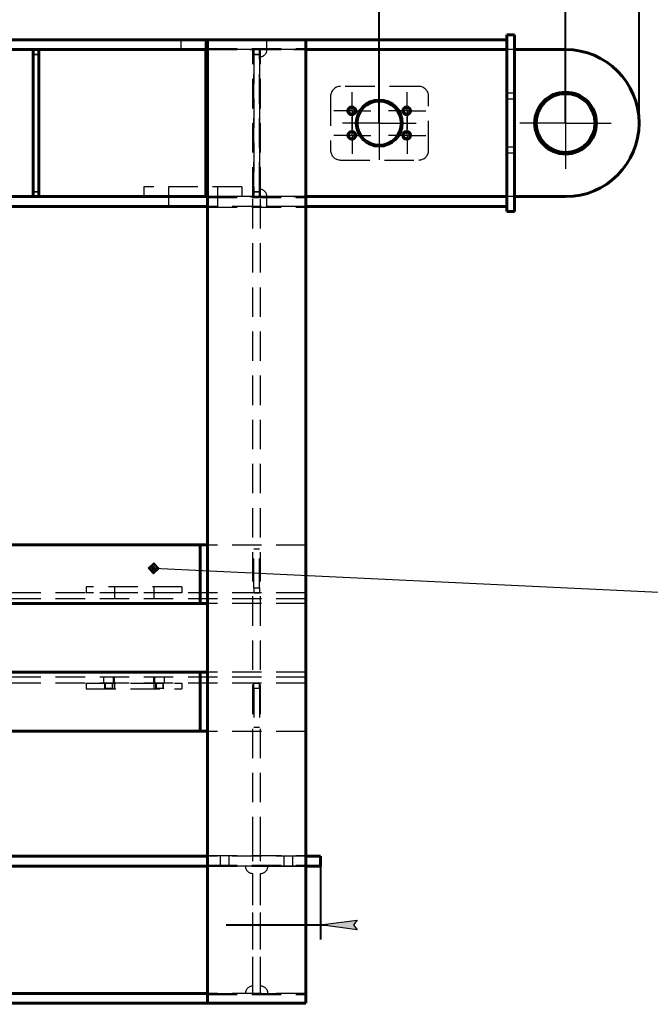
# Model space of a CAD drawing. Header units: millimetres. Extents: x 0 to 841, y 0 to 594.
# Drawn here: x 189.8 to 275.5, y 391.7 to 525.4 of the extents above; entities that cross this region are included whole.
import ezdxf

# ---------------------------------------------------------------- set-up
doc = ezdxf.new("R2010")
doc.units = ezdxf.units.MM
for name, pattern in [('K5LT_AXLED', [12, 7.5, -1.5, 1.5, -1.5]), ('K5LT_BASIC', [0]), ('K5LT_DASHED', [6, 4, -2]), ('K5LT_THIN', [0])]:
    doc.linetypes.add(name, pattern=pattern)
doc.layers.add('Системный слой', color=7, linetype='Continuous')
doc.styles.add('KDIMTEXTSTYLE', font='GOST_AU.SHX', dxfattribs={"width": 0.96, "oblique": 15, "height": 5})
doc.dimstyles.new('KDIMSTYLE (0.07)', dxfattribs={"dimtxt": 5, "dimasz": 1, "dimexe": 2, "dimexo": 0.0625, "dimgap": 1, "dimtad": 1, "dimlfac": 15, "dimtxsty": 'KDIMTEXTSTYLE', "dimsah": 1, "dimcen": 0.09, "dimdle": 1, "dimadec": 0, "dimazin": 0, "dimtfac": 0.667, "dimtmove": 0, "dimatfit": 3, "dimfxl": 1, "dimtvp": 1, "dimtolj": 1, "dimtzin": 0, "dimarcsym": 0})

# ---------------------------------------------------------------- blocks, each defined once
blk = doc.blocks.new('U41')
at = {"layer": 'Системный слой', "color": 150, "linetype": 'K5LT_BASIC', "lineweight": 40, "true_color": 0x0080ff}
for p, q in [((215.31, 521.32), (141.98, 521.32)), ((255.98, 521.32), (228.65, 521.32))]:
    blk.add_line(p, q, dxfattribs=at)
at = {"layer": 'Системный слой', "color": 7, "linetype": 'K5LT_DASHED', "lineweight": 18}
blk.add_line((228.65, 521.32), (215.31, 521.32), dxfattribs=at)
blk = doc.blocks.new('U42')
at = {"layer": 'Системный слой', "color": 150, "linetype": 'K5LT_BASIC', "lineweight": 40, "true_color": 0x0080ff}
for p, q in [((215.31, 522.65), (141.98, 522.65)), ((255.98, 522.65), (228.65, 522.65))]:
    blk.add_line(p, q, dxfattribs=at)
at = {"layer": 'Системный слой', "color": 7, "linetype": 'K5LT_DASHED', "lineweight": 18}
blk.add_line((228.65, 522.65), (215.31, 522.65), dxfattribs=at)
blk = doc.blocks.new('U43')
at = {"layer": 'Системный слой', "color": 7, "linetype": 'K5LT_DASHED', "lineweight": 18}
for p, q in [((141.98, 392.99), (128.65, 392.99)), ((228.65, 392.99), (215.31, 392.99))]:
    blk.add_line(p, q, dxfattribs=at)
at = {"layer": 'Системный слой', "color": 150, "linetype": 'K5LT_BASIC', "lineweight": 40, "true_color": 0x0080ff}
blk.add_line((215.31, 392.99), (141.98, 392.99), dxfattribs=at)
blk = doc.blocks.new('U44')
at = {"layer": 'Системный слой', "color": 150, "linetype": 'K5LT_BASIC', "lineweight": 40, "true_color": 0x0080ff}
for p, q in [((215.31, 499.99), (141.98, 499.99)), ((255.98, 499.99), (228.65, 499.99))]:
    blk.add_line(p, q, dxfattribs=at)
at = {"layer": 'Системный слой', "color": 7, "linetype": 'K5LT_DASHED', "lineweight": 18}
blk.add_line((228.65, 499.99), (215.31, 499.99), dxfattribs=at)
blk = doc.blocks.new('U45')
at = {"layer": 'Системный слой', "color": 150, "linetype": 'K5LT_BASIC', "lineweight": 40, "true_color": 0x0080ff}
for p, q in [((215.31, 501.32), (141.98, 501.32)), ((255.98, 501.32), (228.65, 501.32))]:
    blk.add_line(p, q, dxfattribs=at)
at = {"layer": 'Системный слой', "color": 7, "linetype": 'K5LT_DASHED', "lineweight": 18}
blk.add_line((228.65, 501.32), (215.31, 501.32), dxfattribs=at)
blk = doc.blocks.new('U47')
at = {"layer": 'Системный слой', "color": 7, "linetype": 'K5LT_DASHED', "lineweight": 18}
for p, q in [((141.98, 410.32), (136.85, 410.32)), ((220.45, 410.32), (215.31, 410.32))]:
    blk.add_line(p, q, dxfattribs=at)
at = {"layer": 'Системный слой', "color": 150, "linetype": 'K5LT_BASIC', "lineweight": 40, "true_color": 0x0080ff}
blk.add_line((215.31, 410.32), (141.98, 410.32), dxfattribs=at)
blk = doc.blocks.new('U48')
at = {"layer": 'Системный слой', "color": 150, "linetype": 'K5LT_BASIC', "lineweight": 40, "true_color": 0x0080ff}
for p, q in [((128.65, 411.65), (126.65, 411.65)), ((215.31, 411.65), (141.98, 411.65)), ((230.65, 411.65), (228.65, 411.65))]:
    blk.add_line(p, q, dxfattribs=at)
at = {"layer": 'Системный слой', "color": 7, "linetype": 'K5LT_DASHED', "lineweight": 18}
for p, q in [((141.98, 411.65), (128.65, 411.65)), ((228.65, 411.65), (215.31, 411.65))]:
    blk.add_line(p, q, dxfattribs=at)
blk = doc.blocks.new('U49')
at = {"layer": 'Системный слой', "color": 150, "linetype": 'K5LT_BASIC', "lineweight": 40, "true_color": 0x0080ff}
for p, q in [((128.65, 410.32), (126.65, 410.32)), ((215.31, 410.32), (141.98, 410.32)), ((230.65, 410.32), (228.65, 410.32))]:
    blk.add_line(p, q, dxfattribs=at)
at = {"layer": 'Системный слой', "color": 7, "linetype": 'K5LT_DASHED', "lineweight": 18}
for p, q in [((141.98, 410.32), (128.65, 410.32)), ((228.65, 410.32), (215.31, 410.32))]:
    blk.add_line(p, q, dxfattribs=at)
blk = doc.blocks.new('U50')
at = {"layer": 'Системный слой', "color": 7, "linetype": 'K5LT_DASHED', "lineweight": 18}
blk.add_line((215.05, 521.32), (257.05, 521.32), dxfattribs=at)
at = {"layer": 'Системный слой', "color": 150, "linetype": 'K5LT_BASIC', "lineweight": 40, "true_color": 0x0080ff}
blk.add_line((257.05, 521.32), (263.98, 521.32), dxfattribs=at)
blk = doc.blocks.new('U51')
at = {"layer": 'Системный слой', "color": 7, "linetype": 'K5LT_DASHED', "lineweight": 18}
blk.add_line((215.05, 501.32), (257.05, 501.32), dxfattribs=at)
at = {"layer": 'Системный слой', "color": 150, "linetype": 'K5LT_BASIC', "lineweight": 40, "true_color": 0x0080ff}
blk.add_line((257.05, 501.32), (263.98, 501.32), dxfattribs=at)
blk = doc.blocks.new('U53')
at = {"layer": 'Системный слой', "color": 7, "linetype": 'K5LT_DASHED', "lineweight": 18}
for start, end in [(89.9991, 180), (180, 270.0009)]:
    blk.add_arc((263.98, 511.32), 4, start, end, dxfattribs=at)
at = {"layer": 'Системный слой', "color": 150, "linetype": 'K5LT_BASIC', "lineweight": 40, "true_color": 0x0080ff}
blk.add_arc((263.98, 511.32), 4, 270.0009, 89.9991, dxfattribs=at)
blk = doc.blocks.new('U54')
at = {"layer": 'Системный слой', "color": 150, "linetype": 'K5LT_BASIC', "lineweight": 40, "true_color": 0x0080ff}
for p, q in [((255.98, 523.32), (255.98, 522.65)), ((255.98, 521.32), (255.98, 501.32)), ((255.98, 499.99), (255.98, 499.32))]:
    blk.add_line(p, q, dxfattribs=at)
at = {"layer": 'Системный слой', "color": 7, "linetype": 'K5LT_DASHED', "lineweight": 18}
for p, q in [((255.98, 522.65), (255.98, 521.32)), ((255.98, 501.32), (255.98, 499.99))]:
    blk.add_line(p, q, dxfattribs=at)
blk = doc.blocks.new('U55')
at = {"layer": 'Системный слой', "color": 30, "linetype": 'K5LT_AXLED', "lineweight": 18, "true_color": 0xff8000}
for q in [(238.65, 516.32), (233.65, 511.32), (243.65, 511.32), (238.65, 506.32)]:
    blk.add_line((238.65, 511.32), q, dxfattribs=at)
blk = doc.blocks.new('KDIMARROW_01')
at = {"layer": 'Системный слой'}
blk.add_hatch(color=0, dxfattribs=at).paths.add_polyline_path([(-5, -0.66), (0, 0), (-5, 0.66), (-4.5, 0)])
at = {"layer": 'Системный слой', "color": 0, "linetype": 'K5LT_THIN', "lineweight": 18}
for p, q in [((-4.5, 0), (-5, 0.66)), ((-5, 0.66), (0, 0)), ((0, 0), (-5, -0.66)), ((-5, -0.66), (-4.5, 0)), ((0, 0), (-1, 0))]:
    blk.add_line(p, q, dxfattribs=at)
blk = doc.blocks.new('U71')
at = {"layer": 'Системный слой', "color": 30, "linetype": 'K5LT_AXLED', "lineweight": 18, "true_color": 0xff8000}
for q in [(242.45, 515.52), (239.92, 512.99), (242.45, 510.46), (244.97, 512.99)]:
    blk.add_line((242.45, 512.99), q, dxfattribs=at)
blk = doc.blocks.new('U72')
at = {"layer": 'Системный слой', "color": 30, "linetype": 'K5LT_AXLED', "lineweight": 18, "true_color": 0xff8000}
for q in [(242.45, 512.18), (239.92, 509.65), (242.45, 507.13), (244.97, 509.65)]:
    blk.add_line((242.45, 509.65), q, dxfattribs=at)
blk = doc.blocks.new('U73')
at = {"layer": 'Системный слой', "color": 30, "linetype": 'K5LT_AXLED', "lineweight": 18, "true_color": 0xff8000}
for q in [(234.98, 512.18), (232.45, 509.65), (234.98, 507.13), (237.51, 509.65)]:
    blk.add_line((234.98, 509.65), q, dxfattribs=at)
blk = doc.blocks.new('U74')
at = {"layer": 'Системный слой', "color": 30, "linetype": 'K5LT_AXLED', "lineweight": 18, "true_color": 0xff8000}
for q in [(234.98, 515.52), (232.45, 512.99), (234.98, 510.46), (237.51, 512.99)]:
    blk.add_line((234.98, 512.99), q, dxfattribs=at)
blk = doc.blocks.new('U79')
at = {"layer": 'Системный слой'}
h = blk.add_hatch(color=7, dxfattribs=at)
h.paths.add_polyline_path([(208.73, 450.75), (208.01, 451.54), (207.23, 450.82), (207.94, 450.04)])
h.paths.add_polyline_path([(208.48, 450.76), (208, 451.29), (207.48, 450.81), (207.95, 450.29)])
h.paths.add_polyline_path([(208.23, 450.78), (207.99, 451.04), (207.73, 450.8), (207.97, 450.54)])
at = {"layer": 'Системный слой', "color": 7, "linetype": 'K5LT_THIN', "lineweight": 18}
for p, q in [((208.01, 451.54), (207.23, 450.82)), ((207.23, 450.82), (207.94, 450.04)), ((208, 451.29), (207.48, 450.81)), ((207.48, 450.81), (207.95, 450.29)), ((207.99, 451.04), (207.73, 450.8)), ((207.73, 450.8), (207.97, 450.54)), ((207.94, 450.04), (208.73, 450.75)), ((207.95, 450.29), (208.48, 450.76)), ((207.97, 450.54), (208.23, 450.78)), ((316.38, 445.6), (207.98, 450.79)), ((208.23, 450.78), (207.99, 451.04)), ((208.48, 450.76), (208, 451.29)), ((208.73, 450.75), (208.01, 451.54)), ((208.23, 450.78), (208.48, 450.76)), ((208.48, 450.76), (208.73, 450.75))]:
    blk.add_line(p, q, dxfattribs=at)
blk = doc.blocks.new('U81')
at = {"layer": 'Системный слой', "color": 30, "linetype": 'K5LT_AXLED', "lineweight": 18, "true_color": 0xff8000}
for q in [(263.98, 517.52), (257.78, 511.32), (263.98, 505.12), (270.18, 511.32)]:
    blk.add_line((263.98, 511.32), q, dxfattribs=at)

msp = doc.modelspace()

# ---------------------------------------------------------------- linework, layer by layer
at = {"layer": 'Системный слой', "color": 150, "linetype": 'K5LT_BASIC', "lineweight": 40, "true_color": 0x0080ff}
for p, q in [((257.04518, 523.32052), (255.97852, 523.32052)), ((257.04518, 523.32052), (257.04518, 499.32052)), ((215.31185, 522.65385), (228.64518, 522.65385)), ((215.31185, 501.32052), (215.31185, 522.65385)), ((228.64518, 501.32052), (228.64518, 522.65385)), ((255.97852, 522.65385), (255.97852, 521.32052)), ((191.57852, 521.32052), (191.57852, 501.32052)), ((191.57852, 521.32052), (192.37852, 521.32052)), ((192.37852, 521.32052), (192.37852, 501.32052)), ((215.04518, 501.32052), (215.04518, 521.32052)), ((191.57852, 501.32052), (192.37852, 501.32052)), ((215.31185, 412.98719), (215.31185, 501.32052)), ((228.64518, 412.98719), (228.64518, 501.32052)), ((255.97852, 501.32052), (255.97852, 499.98719)), ((257.04518, 499.32052), (255.97852, 499.32052)), ((214.30493, 453.98719), (142.98544, 453.98719)), ((214.30493, 453.98719), (215.31185, 453.98719)), ((214.30493, 445.98719), (214.30493, 453.98719)), ((142.98544, 445.98719), (214.30493, 445.98719)), ((215.31185, 445.98719), (214.30493, 445.98719)), ((142.98544, 436.65385), (214.30493, 436.65385)), ((215.31185, 436.65385), (214.30493, 436.65385)), ((214.30493, 436.65385), (214.30493, 428.65385)), ((214.30493, 428.65385), (142.98544, 428.65385)), ((214.30493, 428.65385), (215.31185, 428.65385)), ((215.31185, 391.65385), (215.31185, 412.98719)), ((228.64518, 391.65385), (228.64518, 412.98719)), ((230.64518, 410.32052), (230.64518, 411.65385)), ((228.64518, 391.65385), (128.64518, 391.65385)), ((215.31185, 391.65385), (228.64518, 391.65385))]:
    msp.add_line(p, q, dxfattribs=at)
at = {"layer": 'Системный слой', "color": 7, "linetype": 'K5LT_DASHED', "lineweight": 18}
for p, q in [((211.64518, 522.65385), (211.64518, 521.32052)), ((214.97852, 522.65385), (214.97852, 521.32052)), ((223.31979, 522.65385), (223.31979, 521.32052)), ((226.65313, 522.65385), (223.31979, 522.65385)), ((255.97852, 522.65385), (226.65313, 522.65385)), ((228.64518, 522.65385), (228.64518, 521.32052)), ((215.04518, 521.32052), (142.24518, 521.32052)), ((192.37852, 521.32052), (191.57852, 521.32052)), ((191.57852, 521.32052), (191.57852, 520.65385)), ((191.57852, 521.32052), (192.37852, 521.32052)), ((191.57852, 520.65385), (191.57852, 521.32052)), ((191.57852, 520.65385), (191.57852, 501.98719)), ((191.57852, 501.98719), (191.57852, 520.65385)), ((192.37852, 520.65385), (191.57852, 520.65385)), ((191.57852, 520.65385), (192.37852, 520.65385)), ((191.57852, 520.65385), (192.37852, 520.65385)), ((192.37852, 521.32052), (192.37852, 520.65385)), ((192.37852, 520.65385), (192.37852, 521.32052)), ((192.37852, 520.65385), (192.37852, 501.98719)), ((192.37852, 501.98719), (192.37852, 520.65385)), ((215.04518, 501.32052), (215.04518, 521.32052)), ((215.04518, 521.32052), (215.04518, 501.32052)), ((215.04518, 521.32052), (255.97852, 521.32052)), ((215.31185, 521.45385), (228.64518, 521.45385)), ((215.31185, 521.32052), (228.64518, 521.32052)), ((221.44518, 501.32052), (221.44518, 521.32052)), ((222.51185, 521.32052), (221.44518, 521.32052)), ((221.57852, 521.32052), (222.37852, 521.32052)), ((221.57852, 521.32052), (221.57852, 520.65385)), ((221.57852, 520.65385), (221.57852, 521.32052)), ((222.37852, 521.32052), (221.57852, 521.32052)), ((221.57852, 501.98719), (221.57852, 520.65385)), ((221.57852, 520.65385), (221.57852, 501.98719)), ((221.57852, 520.65385), (222.37852, 520.65385)), ((222.37852, 520.65385), (221.57852, 520.65385)), ((222.37852, 520.65385), (221.57852, 520.65385)), ((222.37852, 521.32052), (222.37852, 520.65385)), ((222.37852, 520.65385), (222.37852, 521.32052)), ((222.37852, 501.98719), (222.37852, 520.65385)), ((222.37852, 520.65385), (222.37852, 501.98719)), ((222.37852, 520.32052), (222.37852, 502.32052)), ((222.51185, 501.32052), (222.51185, 521.32052)), ((226.65313, 521.32052), (223.31979, 521.32052)), ((263.97852, 521.32052), (223.37852, 521.32052)), ((255.97852, 521.32052), (226.65313, 521.32052)), ((255.97852, 521.32052), (255.97852, 501.32052)), ((244.02569, 516.29996), (233.35903, 516.29996)), ((232.02569, 514.96662), (232.02569, 507.63329)), ((245.35903, 507.63329), (245.35903, 514.96662)), ((257.04518, 515.38719), (255.97852, 515.38719)), ((257.04518, 515.38719), (255.97852, 515.38719)), ((257.04518, 514.58719), (255.97852, 514.58719)), ((257.04518, 514.58719), (255.97852, 514.58719)), ((257.04518, 508.05385), (255.97852, 508.05385)), ((257.04518, 508.05385), (255.97852, 508.05385)), ((257.04518, 507.25385), (255.97852, 507.25385)), ((257.04518, 507.25385), (255.97852, 507.25385)), ((233.35903, 506.29996), (244.02569, 506.29996)), ((192.37852, 501.98719), (191.57852, 501.98719)), ((191.57852, 501.98719), (191.57852, 501.32052)), ((192.37852, 501.98719), (191.57852, 501.98719)), ((191.57852, 501.98719), (192.37852, 501.98719)), ((191.57852, 501.32052), (191.57852, 501.98719)), ((191.57852, 501.98719), (192.37852, 501.98719)), ((192.37852, 501.98719), (192.37852, 501.32052)), ((192.37852, 501.32052), (192.37852, 501.98719)), ((219.97852, 502.65385), (206.64518, 502.65385)), ((206.64518, 502.65385), (206.64518, 501.32052)), ((209.97852, 502.65385), (209.97852, 501.32052)), ((216.64518, 502.65385), (216.64518, 501.32052)), ((219.97852, 502.65385), (219.97852, 501.32052)), ((221.57852, 501.98719), (222.37852, 501.98719)), ((221.57852, 501.98719), (221.57852, 501.32052)), ((222.37852, 501.98719), (221.57852, 501.98719)), ((221.57852, 501.32052), (221.57852, 501.98719)), ((222.37852, 501.98719), (221.57852, 501.98719)), ((222.37852, 501.98719), (222.37852, 501.32052)), ((222.37852, 501.32052), (222.37852, 501.98719)), ((142.24518, 501.32052), (215.04518, 501.32052)), ((192.37852, 501.32052), (191.57852, 501.32052)), ((191.57852, 501.32052), (192.37852, 501.32052)), ((219.97852, 501.32052), (206.64518, 501.32052)), ((209.97852, 501.32052), (209.97852, 499.98719)), ((255.97852, 501.32052), (215.04518, 501.32052)), ((215.31185, 494.65385), (215.31185, 501.32052)), ((215.31185, 501.32052), (228.64518, 501.32052)), ((215.31185, 501.18964), (228.64518, 501.18964)), ((216.64518, 501.32052), (216.64518, 499.98719)), ((222.51185, 501.32052), (221.44518, 501.32052)), ((221.44518, 412.98719), (221.44518, 501.32052)), ((221.57852, 501.32052), (222.37852, 501.32052)), ((222.37852, 501.32052), (221.57852, 501.32052)), ((222.51185, 412.98719), (222.51185, 501.32052)), ((223.31185, 501.32052), (223.31185, 499.98719)), ((226.64518, 501.32052), (223.31185, 501.32052)), ((263.97852, 501.32052), (223.37852, 501.32052)), ((255.97852, 501.32052), (226.64518, 501.32052)), ((228.64518, 494.65385), (228.64518, 501.32052)), ((228.64518, 501.32052), (228.64518, 499.98719)), ((215.31185, 499.88362), (228.64518, 499.88362)), ((226.64518, 499.98719), (223.31185, 499.98719)), ((255.97852, 499.98719), (226.64518, 499.98719)), ((215.31185, 416.98719), (215.31185, 494.65385)), ((228.64518, 416.98719), (228.64518, 494.65385)), ((128.64518, 453.98719), (228.64518, 453.98719)), ((215.31185, 445.98719), (215.31185, 453.98719)), ((221.57852, 453.45385), (222.37852, 453.45385)), ((221.57852, 448.12052), (221.57852, 453.45385)), ((222.37852, 448.12052), (222.37852, 453.45385)), ((228.64518, 453.98719), (228.64518, 445.98719)), ((198.81185, 448.25385), (198.81185, 447.45385)), ((211.81185, 448.25385), (198.81185, 448.25385)), ((202.64518, 448.25385), (202.64518, 447.45385)), ((207.97852, 448.25385), (207.97852, 447.45385)), ((211.81185, 448.25385), (211.81185, 447.45385)), ((221.57852, 448.12052), (221.57852, 447.45385)), ((221.57852, 448.12052), (222.37852, 448.12052)), ((222.37852, 448.12052), (222.37852, 447.45385)), ((228.64518, 447.45385), (128.64518, 447.45385)), ((228.64518, 446.65385), (128.64518, 446.65385)), ((211.81185, 447.45385), (198.81185, 447.45385)), ((202.64518, 447.45385), (202.64518, 446.65385)), ((207.97852, 447.45385), (207.97852, 446.65385)), ((221.57852, 447.45385), (222.37852, 447.45385)), ((228.64518, 447.45385), (228.64518, 446.65385)), ((228.64518, 445.98719), (128.64518, 445.98719)), ((228.64518, 436.65385), (128.64518, 436.65385)), ((228.64518, 435.98719), (128.64518, 435.98719)), ((201.17955, 435.18719), (201.17955, 435.98719)), ((201.1906, 435.18719), (201.1906, 435.98719)), ((202.51288, 435.18719), (202.51288, 435.98719)), ((202.52394, 435.18719), (202.52394, 435.98719)), ((202.64518, 435.18719), (202.64518, 435.98719)), ((207.97852, 435.18719), (207.97852, 435.98719)), ((208.11288, 435.18719), (208.11288, 435.98719)), ((208.11288, 435.18719), (208.11288, 435.98719)), ((209.44621, 435.18719), (209.44621, 435.98719)), ((209.44621, 435.18719), (209.44621, 435.98719)), ((215.31185, 436.65385), (215.31185, 428.65385)), ((228.64518, 428.65385), (228.64518, 436.65385)), ((228.64518, 435.18719), (228.64518, 435.98719)), ((228.64518, 435.18719), (128.64518, 435.18719)), ((198.81185, 435.18719), (211.81185, 435.18719)), ((198.81185, 435.18719), (198.81185, 434.38719)), ((201.31185, 435.18719), (201.31185, 434.42169)), ((202.37852, 435.18719), (201.31185, 435.18719)), ((201.31185, 435.18719), (202.37852, 435.18719)), ((202.37852, 435.18719), (201.31185, 435.18719)), ((201.31185, 435.18719), (202.37852, 435.18719)), ((201.31185, 434.42169), (201.31185, 435.18719)), ((201.38402, 435.18719), (201.38402, 434.49385)), ((201.38402, 435.18719), (201.38402, 434.49385)), ((202.30635, 435.18719), (202.30635, 434.49385)), ((202.30635, 435.18719), (202.30635, 434.49385)), ((202.37852, 435.18719), (202.37852, 434.42169)), ((202.37852, 434.42169), (202.37852, 435.18719)), ((202.64518, 435.18719), (202.64518, 434.38719)), ((207.97852, 435.18719), (207.97852, 434.38719)), ((209.31185, 435.18719), (208.24518, 435.18719)), ((208.24518, 435.18719), (209.31185, 435.18719)), ((208.24518, 434.42169), (208.24518, 435.18719)), ((208.24518, 434.42169), (208.24518, 435.18719)), ((209.31185, 435.18719), (208.24518, 435.18719)), ((208.24518, 435.18719), (209.31185, 435.18719)), ((208.31735, 435.18719), (208.31735, 434.49385)), ((208.31735, 435.18719), (208.31735, 434.49385)), ((209.23968, 435.18719), (209.23968, 434.49385)), ((209.23968, 435.18719), (209.23968, 434.49385)), ((209.31185, 434.42169), (209.31185, 435.18719)), ((209.31185, 434.42169), (209.31185, 435.18719)), ((211.81185, 435.18719), (211.81185, 434.38719)), ((221.57852, 435.18719), (222.37852, 435.18719)), ((221.57852, 434.52052), (221.57852, 435.18719)), ((222.37852, 434.52052), (222.37852, 435.18719)), ((198.81185, 434.38719), (211.81185, 434.38719)), ((201.27735, 434.38719), (201.38402, 434.49385)), ((201.27735, 434.38719), (201.38402, 434.49385)), ((201.38402, 434.49385), (202.30635, 434.49385)), ((201.38402, 434.49385), (202.30635, 434.49385)), ((202.41301, 434.38719), (202.30635, 434.49385)), ((202.41301, 434.38719), (202.30635, 434.49385)), ((208.21068, 434.38719), (208.31735, 434.49385)), ((208.21068, 434.38719), (208.31735, 434.49385)), ((208.31735, 434.49385), (209.23968, 434.49385)), ((208.31735, 434.49385), (209.23968, 434.49385)), ((209.34635, 434.38719), (209.23968, 434.49385)), ((209.34635, 434.38719), (209.23968, 434.49385)), ((221.57852, 434.52052), (221.57852, 429.18719)), ((221.57852, 434.52052), (222.37852, 434.52052)), ((222.37852, 434.52052), (222.37852, 429.18719)), ((128.64518, 428.65385), (228.64518, 428.65385)), ((221.57852, 429.18719), (222.37852, 429.18719)), ((215.31185, 410.32052), (215.31185, 416.98719)), ((228.64518, 410.32052), (228.64518, 416.98719)), ((221.44518, 392.98719), (221.44518, 412.98719)), ((222.51185, 392.98719), (222.51185, 412.98719)), ((215.31185, 411.75742), (228.64518, 411.75742)), ((217.04518, 410.32052), (217.04518, 411.65385)), ((217.04518, 410.32052), (217.04518, 411.65385)), ((218.24518, 410.32052), (218.24518, 411.65385)), ((218.24518, 410.32052), (218.24518, 411.65385)), ((225.71185, 410.32052), (225.71185, 411.65385)), ((225.71185, 410.32052), (225.71185, 411.65385)), ((226.91185, 410.32052), (226.91185, 411.65385)), ((226.91185, 410.32052), (226.91185, 411.65385)), ((215.31185, 410.4514), (228.64518, 410.4514)), ((215.31185, 410.32052), (228.64518, 410.32052)), ((222.51185, 410.32052), (221.44518, 410.32052)), ((221.44518, 393.98719), (221.44518, 409.32052)), ((222.51185, 393.98719), (222.51185, 409.32052)), ((223.51185, 410.32052), (228.64518, 410.32052)), ((228.64518, 410.32052), (228.64518, 392.98719)), ((136.84518, 392.98719), (220.44518, 392.98719)), ((215.31185, 392.98719), (228.64518, 392.98719)), ((215.31185, 392.85385), (228.64518, 392.85385)), ((222.51185, 392.98719), (221.44518, 392.98719)), ((228.64518, 392.98719), (223.51185, 392.98719)), ((228.64518, 391.65385), (228.64518, 392.98719))]:
    msp.add_line(p, q, dxfattribs=at)
for centre, radius in [((263.97827, 511.32052), 4.2), ((263.97827, 511.32052), 4.2), ((263.97839, 511.32052), 4.2), ((234.91185, 512.98719), 0.52783), ((238.64518, 511.32052), 3.13333), ((238.64518, 511.32052), 3.13333), ((238.64518, 511.32052), 3.13333), ((238.64518, 511.32052), 3), ((242.37852, 512.98719), 0.52783), ((234.91185, 509.65385), 0.52783), ((242.37852, 509.65385), 0.52783)]:
    msp.add_circle(centre, radius, dxfattribs=at)
at = {"layer": 'Системный слой', "color": 150, "linetype": 'K5LT_BASIC', "lineweight": 40, "true_color": 0x0080ff}
for centre, radius in [((263.97839, 511.32052), 4.2), ((263.97839, 511.32052), 4), ((234.91185, 512.98719), 0.52783), ((238.64518, 511.32052), 3.13333), ((238.64518, 511.32052), 3), ((242.37852, 512.98719), 0.52783), ((234.91185, 512.98719), 0.46116), ((242.37852, 512.98719), 0.46116), ((234.91185, 509.65385), 0.52783), ((234.91185, 509.65385), 0.46116), ((242.37852, 509.65385), 0.52783), ((242.37852, 509.65385), 0.46116)]:
    msp.add_circle(centre, radius, dxfattribs=at)
at = {"layer": 'Системный слой', "color": 7, "linetype": 'K5LT_DASHED', "lineweight": 18}
for centre, radius, start, end in [((222.37852, 521.32052), 1, 270, 0), ((263.97852, 511.32052), 10, 270, 90), ((233.35903, 514.96662), 1.33333, 90, 180), ((244.02569, 514.96662), 1.33333, 0, 90), ((234.91185, 509.65385), 0.53333, 290, 200), ((233.35903, 507.63329), 1.33333, 180, 270), ((244.02569, 507.63329), 1.33333, 270, 0), ((222.37852, 501.32052), 1, 0, 90), ((221.44518, 410.32052), 1, 180, 270), ((222.51185, 410.32052), 1, 270, 0), ((221.44518, 392.98719), 1, 90, 180), ((222.51185, 392.98719), 1, 0, 90)]:
    msp.add_arc(centre, radius, start, end, dxfattribs=at)
at = {"layer": 'Системный слой', "color": 150, "linetype": 'K5LT_BASIC', "lineweight": 40, "true_color": 0x0080ff}
msp.add_arc((263.97852, 511.32052), 10, 270, 90, dxfattribs=at)
at = {"layer": 'Системный слой', "color": 7, "linetype": 'K5LT_THIN', "lineweight": 18}
for centre in [(234.91185, 512.98719), (242.37852, 512.98719), (242.37852, 509.65385)]:
    msp.add_arc(centre, 0.53333, 290, 200, dxfattribs=at)

# ---------------------------------------------------------------- block references
at = {"layer": 'Системный слой'}
for name in ['U54', 'U42', 'U41', 'U50', 'U55', 'U81', 'U74', 'U71', 'U53', 'U73', 'U72', 'U45', 'U51', 'U44', 'U79', 'U48', 'U49', 'U47', 'U43']:
    msp.add_blockref(name, (0, 0), dxfattribs=at)

# ---------------------------------------------------------------- dimensions: what is measured, and where the dimension line sits
at = {"layer": 'Системный слой', "color": 7}
for base, p1, p2, location in [((83.31185, 545.47163), (273.97852, 511.32052), (83.31185, 511.32052), (178.64518, 545.47163)), ((178.64518, 538.40682), (263.97839, 511.32052), (178.64518, 522.65385), (221.31179, 538.40682)), ((238.64518, 530.5585), (178.64518, 522.65385), (238.64518, 511.32052), (221.64518, 530.5585)), ((126.64518, 402.32052), (230.64518, 410.32052), (126.64518, 410.32052), (162.64518, 402.32052))]:
    msp.add_linear_dim(base=base, p1=p1, p2=p2, location=location, dimstyle='KDIMSTYLE (0.07)', override={"dimexo": 0, "dimpost": '\\H3.5;\\W0.965;\\Q15;<>', "dimblk1": 'KDIMARROW_01', "dimblk2": 'KDIMARROW_01', "dimse1": 0, "dimse2": 0, "dimclrt": 7, "dimtolj": 1}, dxfattribs=at).render()

doc.saveas('drawing.dxf')
